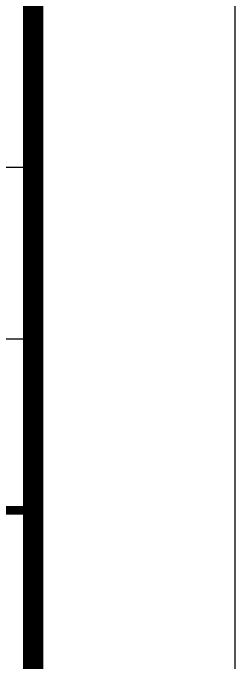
# Model space of a CAD drawing. Extents: x 32177600 to 32582346, y -189249 to 154687.
# Drawn here: x 32482336 to 32484537, y -82572 to -76132 of the extents above; entities that cross this region are included whole.
import ezdxf

# ---------------------------------------------------------------- set-up
doc = ezdxf.new("R2010")
doc.units = 0
doc.header["$LTSCALE"] = 1000
doc.header["$MEASUREMENT"] = 0
doc.layers.get('0').update_dxf_attribs({"linetype": 'CONTINUOUS'})
doc.layers.add('PUB_TITLE', color=4, linetype='CONTINUOUS')

# ---------------------------------------------------------------- blocks, each defined once
blk = doc.blocks.new('tk')
at = {"layer": 'PUB_TITLE'}
for p, q in [((31008732.1, -81216.2), (31014342.1, -81216.2)), ((31008732.1, -82066.2), (31014342.1, -82066.2)), ((31008732.1, -82916.2), (31014342.1, -82916.2))]:
    blk.add_line(p, q, dxfattribs=at)
at = {"layer": 'PUB_TITLE', "lineweight": 40, "const_width": 42.5}
blk.add_lwpolyline([(31008732.1, -82916.2), (31014342.1, -82916.2)], dxfattribs=at)

msp = doc.modelspace()

# ---------------------------------------------------------------- linework, layer by layer
at = {"layer": 'PUB_TITLE', "elevation": 0}
msp.add_lwpolyline([(32335936.7, -102603.5), (32484536.7, -102603.5), (32484536.7, -18603.5), (32335936.7, -18603.5)], close=True, dxfattribs=at)
at = {"layer": 'PUB_TITLE', "const_width": 200, "elevation": 0}
msp.add_lwpolyline([(32340936.7, -100603.5), (32482536.7, -100603.5), (32482536.7, -20603.5), (32340936.7, -20603.5)], close=True, dxfattribs=at)

# ---------------------------------------------------------------- block references
at = {"xscale": 2, "yscale": 2, "zscale": 2}
msp.add_blockref('tk', (-29546147.6, 84773.3, 0), dxfattribs=at)
msp.add_blockref('tk', (-29546147.6, 84773.3, 0), dxfattribs=at)

doc.saveas('drawing.dxf')
